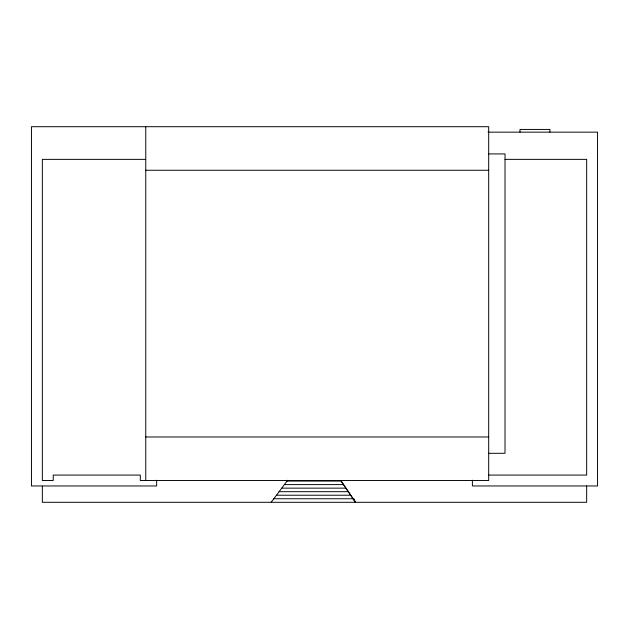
<?xml version="1.0" encoding="UTF-8"?>
<svg xmlns="http://www.w3.org/2000/svg" width="629" height="629" viewBox="0 0 629 629"><rect width="100%" height="100%" fill="white"/><g stroke="black" fill="none" stroke-linecap="round" stroke-linejoin="round"><path stroke-width="0.94" d="M271.178 502.296L287.595 480.281M488.002 132.153L597.55 132.153L597.55 485.965L472.395 485.965L472.395 480.202M488.686 153.924L505.016 153.924L505.016 453.305L488.686 453.305M145.755 159.365L42.34 159.365L42.34 480.517L53.221 480.517L53.221 475.076L140.314 475.076L140.314 480.517L488.686 480.517L488.686 126.704L31.45 126.704L31.45 485.965L156.645 485.965L156.645 480.202M505.016 159.365L586.66 159.365L586.66 475.076L488.584 475.076M145.755 170.255L488.686 170.255M145.755 436.974L488.686 436.974M287.013 481.067L341.067 481.067L355.464 502.296L353.923 498.758L273.812 498.758M284.371 484.605L343.465 484.605M281.729 488.143L345.864 488.143M279.095 491.681L348.269 491.681M276.453 495.22L350.668 495.22M340.887 480.58L355.464 502.296M586.66 485.965L586.66 502.296L42.34 502.296L42.34 486.201M549.919 132.153L549.919 129.432L519.986 129.432L519.986 132.153M145.755 126.704L145.755 480.517"/></g></svg>
